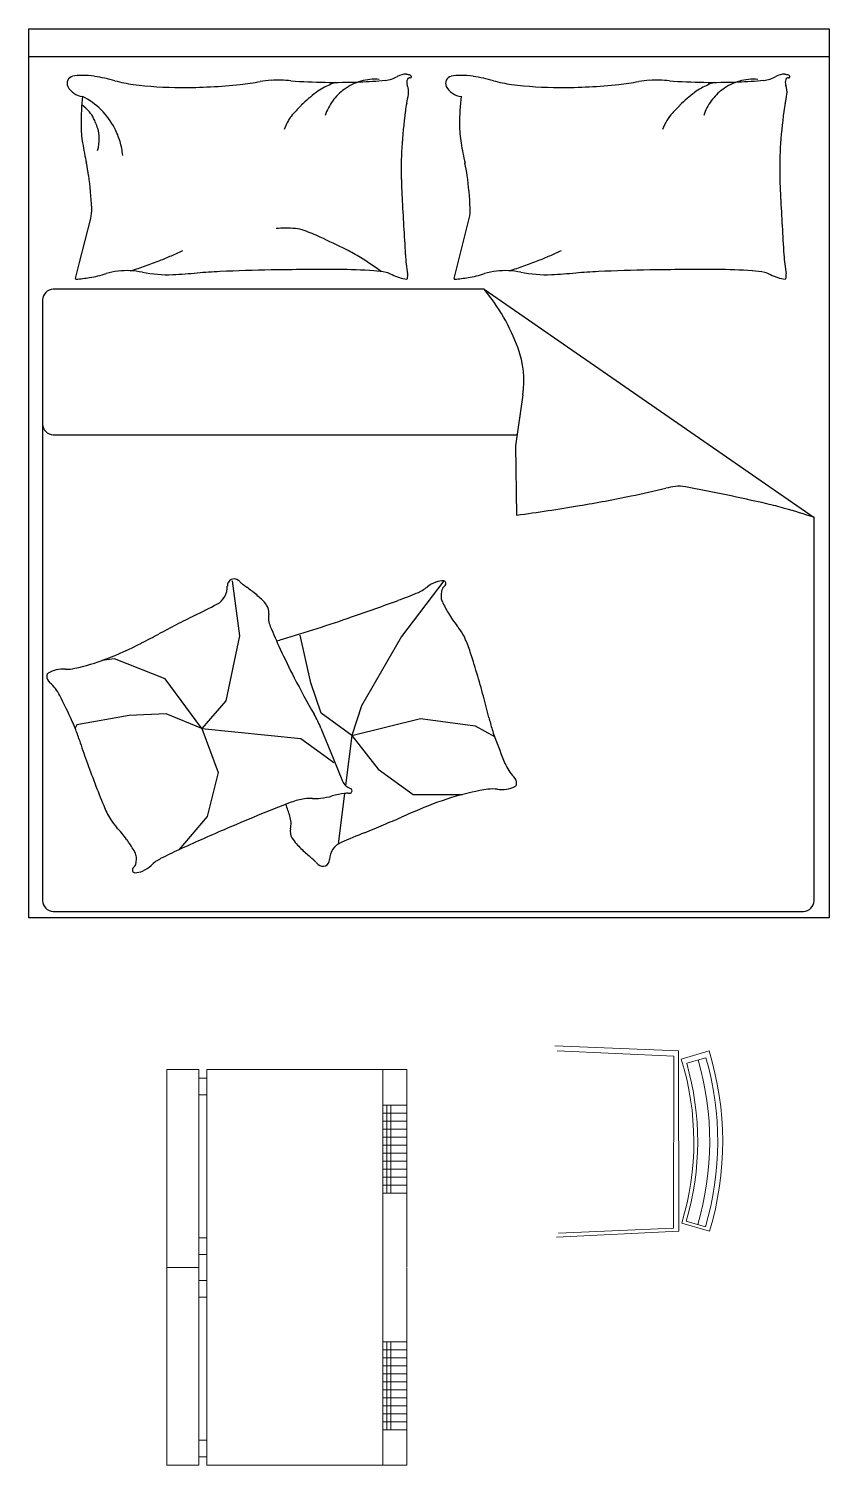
# Model space of a CAD drawing. Header units: millimetres. Extents: x -113526 to 211532, y -79714 to 28306.
# Drawn here: x 47764 to 49564, y 12274 to 15505 of the extents above; entities that cross this region are included whole.
import ezdxf

# ---------------------------------------------------------------- set-up
doc = ezdxf.new("R2010")
doc.units = ezdxf.units.MM
doc.layers.add('$Longfin_AP_HATCH', color=1, linetype='Continuous')
for name, color, linetype, lineweight in [('制作线', 3, 'Continuous', 18), ('填充线', 250, 'Continuous', 5), ('家私线1', 2, 'Continuous', 18)]:
    doc.layers.add(name, color=color, linetype=linetype, lineweight=lineweight)

# ---------------------------------------------------------------- blocks, each defined once
blk = doc.blocks.new('dafbdfsmn')
at = {"color": 4}
for p, q in [((173988688.6, 71070010.8), (173988688.6, 71072010.8)), ((173988688.6, 71072010.8), (173990488.6, 71072010.8)), ((173990488.6, 71072010.8), (173990488.6, 71070010.8)), ((173990488.6, 71070010.8), (173988688.6, 71070010.8))]:
    blk.add_line(p, q, dxfattribs=at)
at = {"color": 8}
for p, q in [((173988688.6, 71071948), (173990488.6, 71071948)), ((173988803, 71071484.8), (173988827.8, 71071583.9)), ((173989654.1, 71071484.8), (173989678.9, 71071583.9)), ((173988794, 71071448.8), (173988803, 71071484.8)), ((173989645.1, 71071448.8), (173989654.1, 71071484.8)), ((173989712.8, 71071424.6), (173988743.6, 71071424.6)), ((173989712.8, 71071424.6), (173990454.5, 71070911.7)), ((173988719.6, 71071400.6), (173988719.6, 71070049.4)), ((173989799.8, 71071187.4), (173989783.4, 71071072.9)), ((173988743.6, 71071097.4), (173989786.9, 71071097.4)), ((173989783.4, 71071072.9), (173989785.5, 71070916.7)), ((173990454.5, 71070049.4), (173990454.5, 71070911.7)), ((173989145.8, 71070768.9), (173989162.3, 71070645.1)), ((173989621.7, 71070768.7), (173989526.7, 71070644)), ((173989162.3, 71070645.1), (173989131.4, 71070498.7)), ((173989322.7, 71070539.7), (173989298.9, 71070646.3)), ((173989526.7, 71070644), (173989436.5, 71070487.5)), ((173988881.6, 71070593.5), (173988852.7, 71070589.4)), ((173988995.1, 71070548.2), (173988881.6, 71070593.5)), ((173989077.7, 71070436.8), (173988995.1, 71070548.2)), ((173989346.4, 71070470.9), (173989322.7, 71070539.7)), ((173989131.4, 71070498.7), (173989077.7, 71070436.8)), ((173989436.5, 71070487.5), (173989415.2, 71070421.1)), ((173988914.6, 71070465.6), (173988797, 71070445)), ((173988997.2, 71070469.8), (173988914.6, 71070465.6)), ((173989077.7, 71070436.8), (173988997.2, 71070469.8)), ((173989415.2, 71070421.1), (173989346.4, 71070470.9)), ((173989415.2, 71070421.1), (173989569.4, 71070459.1)), ((173989569.4, 71070459.1), (173989692.7, 71070442.5)), ((173988797, 71070445), (173988793, 71070437.3)), ((173989077.7, 71070436.8), (173989114.8, 71070337.8)), ((173989077.7, 71070436.8), (173989300.6, 71070414.1)), ((173989345.3, 71070437.7), (173989372.9, 71070370.1)), ((173989415.2, 71070421.1), (173989401, 71070308.2)), ((173989415.2, 71070421.1), (173989474.5, 71070345.3)), ((173989692.7, 71070442.5), (173989735.9, 71070418.4)), ((173989300.6, 71070414.1), (173989360.5, 71070370.8)), ((173989360.5, 71070370.8), (173989374.9, 71070360.4)), ((173989372.9, 71070370.1), (173989394.3, 71070318)), ((173989114.8, 71070337.8), (173989090.1, 71070238.7)), ((173989474.5, 71070345.3), (173989552.7, 71070288.4)), ((173989398.8, 71070290.6), (173989384.6, 71070177)), ((173989552.7, 71070288.4), (173989664.2, 71070288.4)), ((173989090.1, 71070238.7), (173989025.8, 71070163.7)), ((173988743.6, 71070025.4), (173990430.5, 71070025.4))]:
    blk.add_line(p, q, dxfattribs=at)
for centre, radius, start, end in [((173988808.4, 71071797.3), 108.5, 90, 101.2724), ((173988808.4, 71071712.4), 193.4, 81.5628, 90), ((173989535, 71071873.6), 34.7, 85.6975, 120.6513), ((173989535.4, 71071878.1), 30.1, 68.2117, 85.6975), ((173989545, 71071902.3), 4.1, 19.564, 68.2117), ((173989659.5, 71071797.3), 108.5, 90, 101.2724), ((173989659.5, 71071712.4), 193.4, 81.5628, 90), ((173990386.1, 71071873.6), 34.7, 85.6975, 120.6513), ((173990386.4, 71071878.1), 30.1, 68.2117, 85.6975), ((173990396.1, 71071902.3), 4.1, 19.564, 68.2117), ((173988790.3, 71071888.2), 15.7, 101.2724, 206.5805), ((173988812.9, 71071899.5), 41, 206.5805, 265.5998), ((173988783.1, 71071541.9), 365.7, 74.256, 81.5628), ((173988961.3, 71072173.7), 290.7, 254.256, 262.4531), ((173989030.7, 71072697.7), 819.2, 262.4531, 270), ((173989030.7, 71073137.2), 1258.8, 270, 276.0867), ((173989096.8, 71072517.1), 635.1, 276.0867, 280.1899), ((173989241.5, 71071712), 182.9, 92.5386, 100.1899), ((173989248.8, 71071547.4), 347.6, 85.1982, 92.5386), ((173989365.6, 71072938), 1047.8, 265.1982, 269.4243), ((173989392, 71071795.4), 92.1, 117.2396, 128.3886), ((173989478.4, 71071627.7), 280.8, 110.8603, 117.2396), ((173989373.1, 71073683.2), 1793.1, 269.4243, 271.9079), ((173989468, 71071778.2), 119, 126.0864, 143.8234), ((173989468, 71071778.2), 119, 105.9352, 126.0864), ((173989400, 71072875.5), 984.9, 271.9079, 275.2592), ((173989468, 71071778.2), 119, 85.7841, 105.9352), ((173989484.4, 71071959.1), 64.7, 275.2592, 300.6513), ((173989557.2, 71071889.9), 18.7, 158.0096, 201.421), ((173989503.2, 71071868.7), 39.3, 351.8665, 21.421), ((173989544.6, 71071895), 5.13, 78.1069, 158.0096), ((173989546.3, 71071902.8), 2.78, 258.1069, 19.564), ((173989641.4, 71071888.2), 15.7, 101.2724, 206.5805), ((173989664, 71071899.5), 41, 206.5805, 265.5998), ((173989634.2, 71071541.9), 365.7, 74.256, 81.5628), ((173989812.3, 71072173.7), 290.7, 254.256, 262.4531), ((173989881.8, 71072697.7), 819.2, 262.4531, 270), ((173989881.8, 71073137.2), 1258.8, 270, 276.0867), ((173989947.9, 71072517.1), 635.1, 276.0867, 280.1899), ((173990092.6, 71071712), 182.9, 92.5386, 100.1899), ((173990099.9, 71071547.4), 347.6, 85.1982, 92.5386), ((173990216.7, 71072938), 1047.8, 265.1982, 269.4243), ((173990243.1, 71071795.4), 92.1, 117.2396, 128.3886), ((173990329.5, 71071627.7), 280.8, 110.8603, 117.2396), ((173990224.2, 71073683.2), 1793.1, 269.4243, 271.9079), ((173990319.1, 71071778.2), 119, 126.0864, 143.8234), ((173990319.1, 71071778.2), 119, 105.9352, 126.0864), ((173990251.1, 71072875.5), 984.9, 271.9079, 275.2592), ((173990319.1, 71071778.2), 119, 85.7841, 105.9352), ((173990335.5, 71071959.1), 64.7, 275.2592, 300.6513), ((173990408.3, 71071889.9), 18.7, 158.0096, 201.421), ((173990354.3, 71071868.7), 39.3, 351.8665, 21.421), ((173990395.7, 71071895), 5.13, 78.1069, 158.0096), ((173990397.4, 71071902.8), 2.78, 258.1069, 19.564), ((173989396.3, 71071794.9), 590.2, 173.7676, 180), ((173988732.8, 71071709.3), 167.9, 45.0976, 62.7964), ((173989626.7, 71071499.3), 470, 128.3886, 133.8115), ((173989468, 71071778.2), 119, 143.8234, 161.5603), ((173989771.2, 71071793.1), 238, 167.8905, 172.3191), ((173989249.9, 71071904.9), 295.2, 347.8905, 351.8665), ((173990247.4, 71071794.9), 590.2, 173.7676, 180), ((173990477.8, 71071499.3), 470, 128.3886, 133.8115), ((173990319.1, 71071778.2), 119, 143.8234, 161.5603), ((173990622.3, 71071793.1), 238, 167.8905, 172.3191), ((173990100.9, 71071904.9), 295.2, 347.8905, 351.8665), ((173988744, 71071752.5), 107.8, 41.4429, 53.7359), ((173988777.5, 71071782.1), 63.1, 25.3551, 41.4429), ((173988670.7, 71071731.5), 181.3, 21.8149, 25.3551), ((173988732.8, 71071709.3), 167.9, 27.3988, 45.0976), ((173989324.4, 71071776.3), 59.2, 140.9651, 151.6832), ((173989488.4, 71071643.4), 270.2, 133.8115, 140.9651), ((173990621.2, 71071678.4), 1095.7, 172.3191, 176.6313), ((173990175.5, 71071776.3), 59.2, 140.9651, 151.6832), ((173990339.5, 71071643.4), 270.2, 133.8115, 140.9651), ((173991472.3, 71071678.4), 1095.7, 172.3191, 176.6313), ((173989050.9, 71071794.9), 244.8, 180, 189.6844), ((173988610, 71071707.2), 246.7, 18.7799, 21.8149), ((173988779.8, 71071764.9), 67.4, 0, 18.7799), ((173988732.8, 71071709.3), 167.9, 16.515, 27.3988), ((173989483.8, 71071690.5), 240.2, 151.6832, 156.9972), ((173989902, 71071794.9), 244.8, 180, 189.6844), ((173990334.9, 71071690.5), 240.2, 151.6832, 156.9972), ((173989852.9, 71071931.8), 1058.4, 189.6844, 192.1984), ((173988737.3, 71071764.9), 109.8, 345.3149, 0), ((173988732.8, 71071709.3), 167.9, 5.6311, 16.515), ((173990704, 71071931.8), 1058.4, 189.6844, 192.1984), ((173990340.5, 71071694.9), 814.5, 176.6313, 181.6331), ((173991191.6, 71071694.9), 814.5, 176.6313, 181.6331), ((173988446.4, 71071627.8), 380.5, 8.0051, 12.1984), ((173988040.5, 71071570.7), 790.5, 2.6649, 8.0051), ((173989297.5, 71071627.8), 380.5, 8.0051, 12.1984), ((173988891.5, 71071570.7), 790.5, 2.6649, 8.0051), ((173991164, 71071718.4), 1638.3, 181.6331, 183.055), ((173992015.1, 71071718.4), 1638.3, 181.6331, 183.055), ((174005867.4, 71072503.1), 16362.7, 183.05496, 183.50486), ((174006718.5, 71072503.1), 16362.7, 183.05496, 183.50486), ((173988749, 71071603.6), 81.3, 345.9548, 2.6649), ((173989600.1, 71071603.6), 81.3, 345.9548, 2.6649), ((173989264.9, 71071235.6), 326.5, 85.9172, 93.5552), ((173989283.2, 71071491.8), 69.6, 69.3257, 85.9172), ((173989093.1, 71070988.1), 608, 65.6735, 69.3257), ((173988635.6, 71069975.9), 1718.7, 63.5015, 65.6735), ((173988656.1, 71072313.2), 886.4, 289.428, 291.6577), ((173988656.1, 71072313.2), 886.4, 291.6577, 293.4844), ((173988656.1, 71072313.2), 886.4, 293.4844, 295.3111), ((173989235, 71071178.3), 375.2, 57.865, 63.5015), ((173988969.5, 71070755.6), 874.3, 54.1737, 57.865), ((173989920.1, 71071526.4), 385.4, 183.5049, 189.9984), ((173989507.2, 71072313.2), 886.4, 289.428, 291.6577), ((173989507.2, 71072313.2), 886.4, 291.6577, 293.4844), ((173989507.2, 71072313.2), 886.4, 293.4844, 295.3111), ((173990771.2, 71071526.4), 385.4, 183.5049, 189.9984), ((173988780.1, 71071722.9), 275.6, 279.4841, 287.3864), ((173988905.4, 71071322.8), 143.7, 96.4341, 107.3864), ((173988908.9, 71071291.5), 175.1, 78.4414, 96.4341), ((173988656.1, 71072313.2), 886.4, 287.1982, 289.428), ((173988999.3, 71071733.6), 276.1, 258.4414, 272.7491), ((173988931.7, 71073141.6), 1685.7, 272.7491, 274.6176), ((173989184.9, 71070006.3), 1459.7, 92.6096, 94.6176), ((173989302.2, 71067434.1), 4034.6, 90.9704, 92.6096), ((173989350.1, 71064606.9), 6862.2, 89.71346, 90.97038), ((173989377.4, 71070072.3), 1396.8, 86.426, 89.7135), ((173989453.6, 71071291.6), 175.1, 77.131, 86.426), ((173989480.5, 71071409.3), 54.3, 62.7159, 77.131), ((173989547.6, 71071539.5), 92.1, 242.7159, 253.7788), ((173989517.7, 71071455.5), 23.2, 343.3022, 9.9984), ((173989631.2, 71071722.9), 275.6, 279.4841, 287.3864), ((173989756.5, 71071322.8), 143.7, 96.4341, 107.3864), ((173989760, 71071291.5), 175.1, 78.4414, 96.4341), ((173989507.2, 71072313.2), 886.4, 287.1982, 289.428), ((173989850.4, 71071733.6), 276.1, 258.4414, 272.7491), ((173989782.8, 71073141.6), 1685.7, 272.7491, 274.6176), ((173990036, 71070006.3), 1459.7, 92.6096, 94.6176), ((173990153.3, 71067434.1), 4034.6, 90.9704, 92.6096), ((173990201.2, 71064606.9), 6862.2, 89.71346, 90.97038), ((173990228.5, 71070072.3), 1396.8, 86.426, 89.7135), ((173990304.7, 71071291.6), 175.1, 77.131, 86.426), ((173990331.5, 71071409.3), 54.3, 62.7159, 77.131), ((173990398.7, 71071539.5), 92.1, 242.7159, 253.7788), ((173990368.7, 71071455.5), 23.2, 343.3022, 9.9984), ((173988743.6, 71071400.6), 24, 90, 180), ((173988795.1, 71071448.5), 1.1, 165.9551, 274.0829), ((173988772, 71071771.5), 324.9, 274.0829, 279.4841), ((173989551.2, 71071551.8), 105, 253.7788, 262.8796), ((173989538.4, 71071449.3), 1.59, 262.8796, 343.3022), ((173989646.1, 71071448.5), 1.1, 165.9551, 274.0829), ((173989623.1, 71071771.5), 324.9, 274.0829, 279.4841), ((173989366.2, 71071137.4), 450.1, 20.1488, 39.6445), ((173990402.3, 71071551.8), 105, 253.7788, 262.8796), ((173990389.4, 71071449.3), 1.59, 262.8796, 343.3022), ((173989585.8, 71071218), 216.1, 351.8644, 20.1488), ((173988743.6, 71071121.4), 24, 180, 270), ((173989431.9, 71073916.3), 3018.9, 281.6741, 283.1904), ((173990173.9, 71070750.1), 233, 97.7304, 103.1904), ((173990152, 71070911.9), 69.8, 79.2724, 97.7304), ((173989257.1, 71066188.2), 4877.5, 77.0745, 79.2724), ((173989178.4, 71075412), 4536.1, 277.692, 279.495), ((173989414.4, 71074001.1), 3105.6, 279.495, 281.6741), ((173990171.6, 71070173.2), 788.9, 74.0648, 77.0745), ((173989783.6, 71068814.2), 2202.2, 72.2636, 74.0648), ((173989092.1, 71070754.6), 43, 297.2902, 3.2455), ((173989150.4, 71070757.9), 15.3, 51.1864, 183.2455), ((173989107.5, 71070704.7), 83.6, 45.8726, 51.1864), ((173989203.5, 71070803.6), 54.2, 225.8726, 232.4713), ((173989450.1, 71071124.7), 459, 232.4713, 233.7837), ((173988710.6, 71070114.9), 792.6, 52.7849, 53.7837), ((173989032, 71070538.1), 261.1, 46.4776, 52.7849), ((173989524.9, 71070829.2), 95, 292.7069, 308.5854), ((173989629.1, 71070698.5), 72.2, 110.3452, 128.5854), ((173989618.8, 71070726.5), 42.3, 86.0516, 110.3452), ((173989708.1, 71070729.5), 92.6, 169.5926, 177.2714), ((173989633.7, 71070743.2), 17, 126.5792, 169.5926), ((173989621.3, 71070763.4), 5.32, 13.2808, 86.0516), ((173989619.1, 71070762.9), 7.55, 306.5792, 13.2808), ((173987407.8, 71074019.3), 3716.6, 296.4147, 297.2902), ((173989147.9, 71070660.1), 92.9, 35.8936, 46.4776), ((173989201.2, 71070698.6), 27.1, 351.9508, 35.8936), ((173987415.8, 71076464.7), 6113.1, 289.08362, 290.12867), ((173989173.8, 71071668.2), 1004.5, 290.1287, 292.7069), ((173989633.9, 71070733.1), 18.3, 177.2714, 194.5709), ((173989661.9, 71070740.3), 47.2, 194.5709, 206.8179), ((173989996.7, 71070909.6), 422.4, 206.8179, 210.9056), ((173990137.6, 71068523.8), 2419.5, 116.4147, 117.4999), ((173989282.5, 71070687.2), 55, 171.9508, 202.4162), ((173988180.5, 71074254.2), 3774, 286.6085, 289.0836), ((173989834, 71070812.2), 232.7, 210.9056, 219.7005), ((173985708.2, 71076843.9), 7006, 297.49208, 297.84822), ((173992401.4, 71064175.1), 7322.2, 117.49986, 117.84822), ((173990347, 71071126.3), 1206.5, 202.4162, 205.0529), ((173989580.1, 71070601.4), 97.2, 26.0735, 39.7005), ((173988596.9, 71071292.9), 748.4, 290.7486, 297.4921), ((173989219.3, 71070771.7), 139.9, 280.7366, 286.6085), ((173991087.7, 71071472.5), 2024.2, 205.0529, 207.0884), ((173989455.6, 71070540.5), 235.8, 17.8396, 26.0735), ((173987392.1, 71069876.4), 2403.6, 15.2625, 17.8396), ((173988679.2, 71071075.6), 516, 282.6252, 290.7486), ((173988735.9, 71070555.2), 6.97, 121.6917, 179.0386), ((173988749.1, 71070555), 20.1, 179.0386, 229.4914), ((173988764.3, 71070509.2), 61.1, 103.0402, 121.6917), ((173988766.8, 71070498.7), 71.8, 86.6119, 103.0402), ((173988775.5, 71070645.9), 75.6, 266.6119, 282.6252), ((173990957.8, 71071406.1), 1878.3, 207.0884, 209.936), ((173988677.1, 71070470.8), 90.6, 26.3332, 49.4914), ((173985895.6, 71069094.1), 3194.3, 25.1732, 26.3332), ((173987802.9, 71069988.5), 1977.8, 13.841, 15.2625), ((173988591.2, 71070361), 215.7, 20.7081, 25.1732), ((173989107.3, 71070340.4), 257.2, 22.2355, 29.936), ((173990358.7, 71070618.2), 654.5, 193.841, 196.3122), ((173988180.8, 71070205.9), 654.5, 18.2369, 20.7081), ((173989937.6, 71070495), 215.7, 196.3122, 200.7773), ((173990680.8, 71071029.6), 1977.8, 198.2369, 199.6584), ((173992722.4, 71071551.5), 3194.3, 200.7773, 201.9373), ((173991081.9, 71071172.9), 2403.6, 199.6584, 202.2355), ((173989843.5, 71070392.1), 90.6, 201.9373, 225.0955), ((173989765.4, 71070313.6), 20.1, 354.6428, 45.0955), ((173989431.3, 71070058.2), 234.6, 97.9822, 104.8807), ((173989419.9, 71070328.5), 27.7, 202.2355, 252.8133), ((173989404.4, 71070250.2), 40.8, 85.7407, 97.9822), ((173989408.2, 71070301.8), 11, 265.7407, 289.3799), ((173989410, 71070296.7), 5.6, 289.3799, 72.8133), ((173989795.1, 71069789.2), 516, 98.2293, 106.3527), ((173989732, 71070225.1), 75.6, 82.216, 98.2293), ((173989752, 71070371.1), 71.8, 262.216, 278.6443), ((173989753.6, 71070360.5), 61.1, 278.6443, 297.2959), ((173989778.4, 71070312.4), 6.97, 297.2959, 354.6428), ((173989075.3, 71070352.5), 235.8, 202.2355, 210.4694), ((173990631.3, 71066747.5), 3774, 111.0043, 113.4795), ((173988128.4, 71069866.5), 1206.5, 18.0203, 19.3448), ((173989328.7, 71070140.1), 139.9, 98.1216, 111.0043), ((173989320.1, 71070199.8), 79.6, 85.4882, 98.1216), ((173989333.1, 71070364.4), 85.5, 265.4882, 277.6784), ((173989315.8, 71070493), 215.2, 277.6784, 284.8807), ((173989860.5, 71069566.2), 748.4, 106.3527, 113.0962), ((173988955.8, 71070282.3), 97.2, 210.4694, 224.0964), ((173989223.4, 71070222.8), 55, 347.5549, 18.0203), ((173986612.8, 71076954.8), 7322.2, 293.10398, 293.45234), ((173992315.2, 71063810.2), 7006, 113.0962, 113.45234), ((173988718.8, 71070052.7), 232.7, 35.3015, 44.0964), ((173991563.2, 71064602.1), 6113.1, 113.4795, 114.52455), ((173989303.6, 71070205.1), 27.1, 167.5549, 211.4977), ((173990837.1, 71066756.7), 3716.6, 112.0188, 112.8944), ((173988536.6, 71072445.2), 2419.5, 292.0188, 293.104), ((173988564.1, 71069943.1), 422.4, 31.2138, 35.3015), ((173988884.9, 71070137.5), 47.2, 18.9668, 31.2138), ((173989442.7, 71069249.8), 1004.5, 114.5246, 117.1028), ((173989359.7, 71070239.4), 92.9, 211.4977, 222.0817), ((173989484.5, 71070352.2), 261.1, 222.0817, 228.389), ((173989408, 71070140.9), 43, 112.8944, 178.8496), ((173988913.2, 71070136.8), 17, 310.9751, 353.9885), ((173988912.2, 71070146.9), 18.3, 1.6673, 18.9668), ((173988838.1, 71070144.7), 92.6, 353.9885, 1.6673), ((173988914.4, 71070181.7), 72.2, 294.7411, 312.9813), ((173989028.4, 71070059.4), 95, 117.1028, 132.9813), ((173989837.4, 71070749.5), 792.6, 228.389, 229.3878), ((173989022.7, 71069799.4), 459, 48.0754, 49.3878), ((173989293.2, 71070100.6), 54.2, 41.4767, 48.0754), ((173989396.5, 71070191.9), 83.6, 221.4767, 226.7905), ((173989349.7, 71070142.1), 15.3, 226.7905, 358.8496), ((173988929.3, 71070118.3), 7.55, 130.9751, 197.6767), ((173988927.2, 71070117.6), 5.32, 197.6767, 270.4475), ((173988926.9, 71070154.6), 42.3, 270.4475, 294.7411), ((173988743.6, 71070049.4), 24, 180, 270), ((173990430.5, 71070049.4), 24, 270, 0)]:
    blk.add_arc(centre, radius, start, end, dxfattribs=at)
blk = doc.blocks.new('890')
at = {"layer": '填充线', "color": 8}
for p, q in [((116611053.6, 19074470.5), (116611315.9, 19074458.1)), ((116611314.8, 19074071.3), (116611315.9, 19074458.1)), ((116611387.9, 19074454.6), (116611344.6, 19074442.3)), ((116611386.8, 19074074.2), (116611343.6, 19074086.9)), ((116611314.8, 19074071.3), (116611056.5, 19074060.5))]:
    blk.add_line(p, q, dxfattribs=at)
for radius in [638.4, 665.4, 683.4]:
    blk.add_arc((116610730.9, 19074266.4), radius, 343.6727, 15.9906, dxfattribs=at)
at = {"layer": '家私线1', "color": 4}
blk.add_lwpolyline([(116611326, 19074470.3), (116611048, 19074481.8, 0.427283)], format="xyb", dxfattribs=at)
blk.add_lwpolyline([(116611052.2, 19074051.3), (116611327.2, 19074064.4), (116611326, 19074470.3)], dxfattribs=at)
blk.add_lwpolyline([(116611394.8, 19074470.1, -0.14932), (116611396, 19074065), (116611333.5, 19074082.9, 0.150082), (116611332.4, 19074451.8)], format="xyb", close=True, dxfattribs=at)
blk = doc.blocks.new('fgh')
at = {"layer": '家私线1', "color": 4}
for p, q in [((173801068.6, 71126578.6), (173801068.6, 71126133.6)), ((173801140.6, 71126578.6), (173801068.6, 71126578.6)), ((173801140.6, 71126578.6), (173801140.6, 71126133.6)), ((173801140.6, 71126559.4), (173801158.6, 71126559.4)), ((173801158.6, 71126578.6), (173801158.6, 71126133.6)), ((173801158.6, 71126578.6), (173801608.6, 71126578.6)), ((173801554.6, 71126133.6), (173801554.6, 71126578.6)), ((173801608.6, 71126578.6), (173801608.3, 71126134.3)), ((173801140.6, 71126521.9), (173801158.6, 71126521.9)), ((173801608.6, 71126498.9), (173801554.6, 71126498.9)), ((173801563.6, 71126300.9), (173801563.6, 71126498.9)), ((173801572.6, 71126300.9), (173801572.6, 71126498.9)), ((173801608.6, 71126480.9), (173801554.6, 71126480.9)), ((173801608.6, 71126462.9), (173801554.6, 71126462.9)), ((173801608.6, 71126444.9), (173801554.6, 71126444.9)), ((173801608.6, 71126426.9), (173801554.6, 71126426.9)), ((173801608.6, 71126408.9), (173801554.6, 71126408.9)), ((173801608.6, 71126390.9), (173801554.6, 71126390.9)), ((173801608.6, 71126372.9), (173801554.6, 71126372.9)), ((173801608.6, 71126354.9), (173801554.6, 71126354.9)), ((173801608.6, 71126336.9), (173801554.6, 71126336.9)), ((173801608.6, 71126318.9), (173801554.6, 71126318.9)), ((173801608.6, 71126300.9), (173801554.6, 71126300.9)), ((173801140.6, 71126200.2), (173801158.6, 71126200.2)), ((173801140.6, 71126162.8), (173801158.6, 71126162.8)), ((173801068.6, 71126133.6), (173801140.6, 71126133.6)), ((173801068.6, 71125688.6), (173801068.6, 71126133.6)), ((173801068.6, 71126133.6), (173801140.6, 71126133.6)), ((173801140.6, 71125688.6), (173801140.6, 71126133.6)), ((173801158.6, 71125688.6), (173801158.6, 71126133.6)), ((173801554.6, 71126133.6), (173801554.6, 71125688.6)), ((173801608.6, 71125688.6), (173801608.3, 71126132.9)), ((173801140.6, 71126104.4), (173801158.6, 71126104.4)), ((173801140.6, 71126066.9), (173801158.6, 71126066.9)), ((173801608.6, 71125966.3), (173801554.6, 71125966.3)), ((173801563.6, 71125966.3), (173801563.6, 71125768.3)), ((173801572.6, 71125966.3), (173801572.6, 71125768.3)), ((173801608.6, 71125948.3), (173801554.6, 71125948.3)), ((173801608.6, 71125930.3), (173801554.6, 71125930.3)), ((173801608.6, 71125912.3), (173801554.6, 71125912.3)), ((173801608.6, 71125894.3), (173801554.6, 71125894.3)), ((173801608.6, 71125876.3), (173801554.6, 71125876.3)), ((173801608.6, 71125858.3), (173801554.6, 71125858.3)), ((173801608.6, 71125840.3), (173801554.6, 71125840.3)), ((173801608.6, 71125822.3), (173801554.6, 71125822.3)), ((173801608.6, 71125804.3), (173801554.6, 71125804.3)), ((173801608.6, 71125786.3), (173801554.6, 71125786.3)), ((173801140.6, 71125745.3), (173801158.6, 71125745.3)), ((173801608.6, 71125768.3), (173801554.6, 71125768.3)), ((173801140.6, 71125707.8), (173801158.6, 71125707.8)), ((173801140.6, 71125688.6), (173801068.6, 71125688.6)), ((173801158.6, 71125688.6), (173801608.6, 71125688.6))]:
    blk.add_line(p, q, dxfattribs=at)

msp = doc.modelspace()

# ---------------------------------------------------------------- block references
at = {"layer": '$Longfin_AP_HATCH', "color": 2}
msp.add_blockref('dafbdfsmn', (-173940924.1, -71056505.4), dxfattribs=at)
at = {"color": 6}
msp.add_blockref('fgh', (-173752993.9, -71113414.5), dxfattribs=at)
at = {"layer": '制作线', "color": 0}
msp.add_blockref('890', (-116562100.7, -19061264), dxfattribs=at)

doc.saveas('drawing.dxf')
